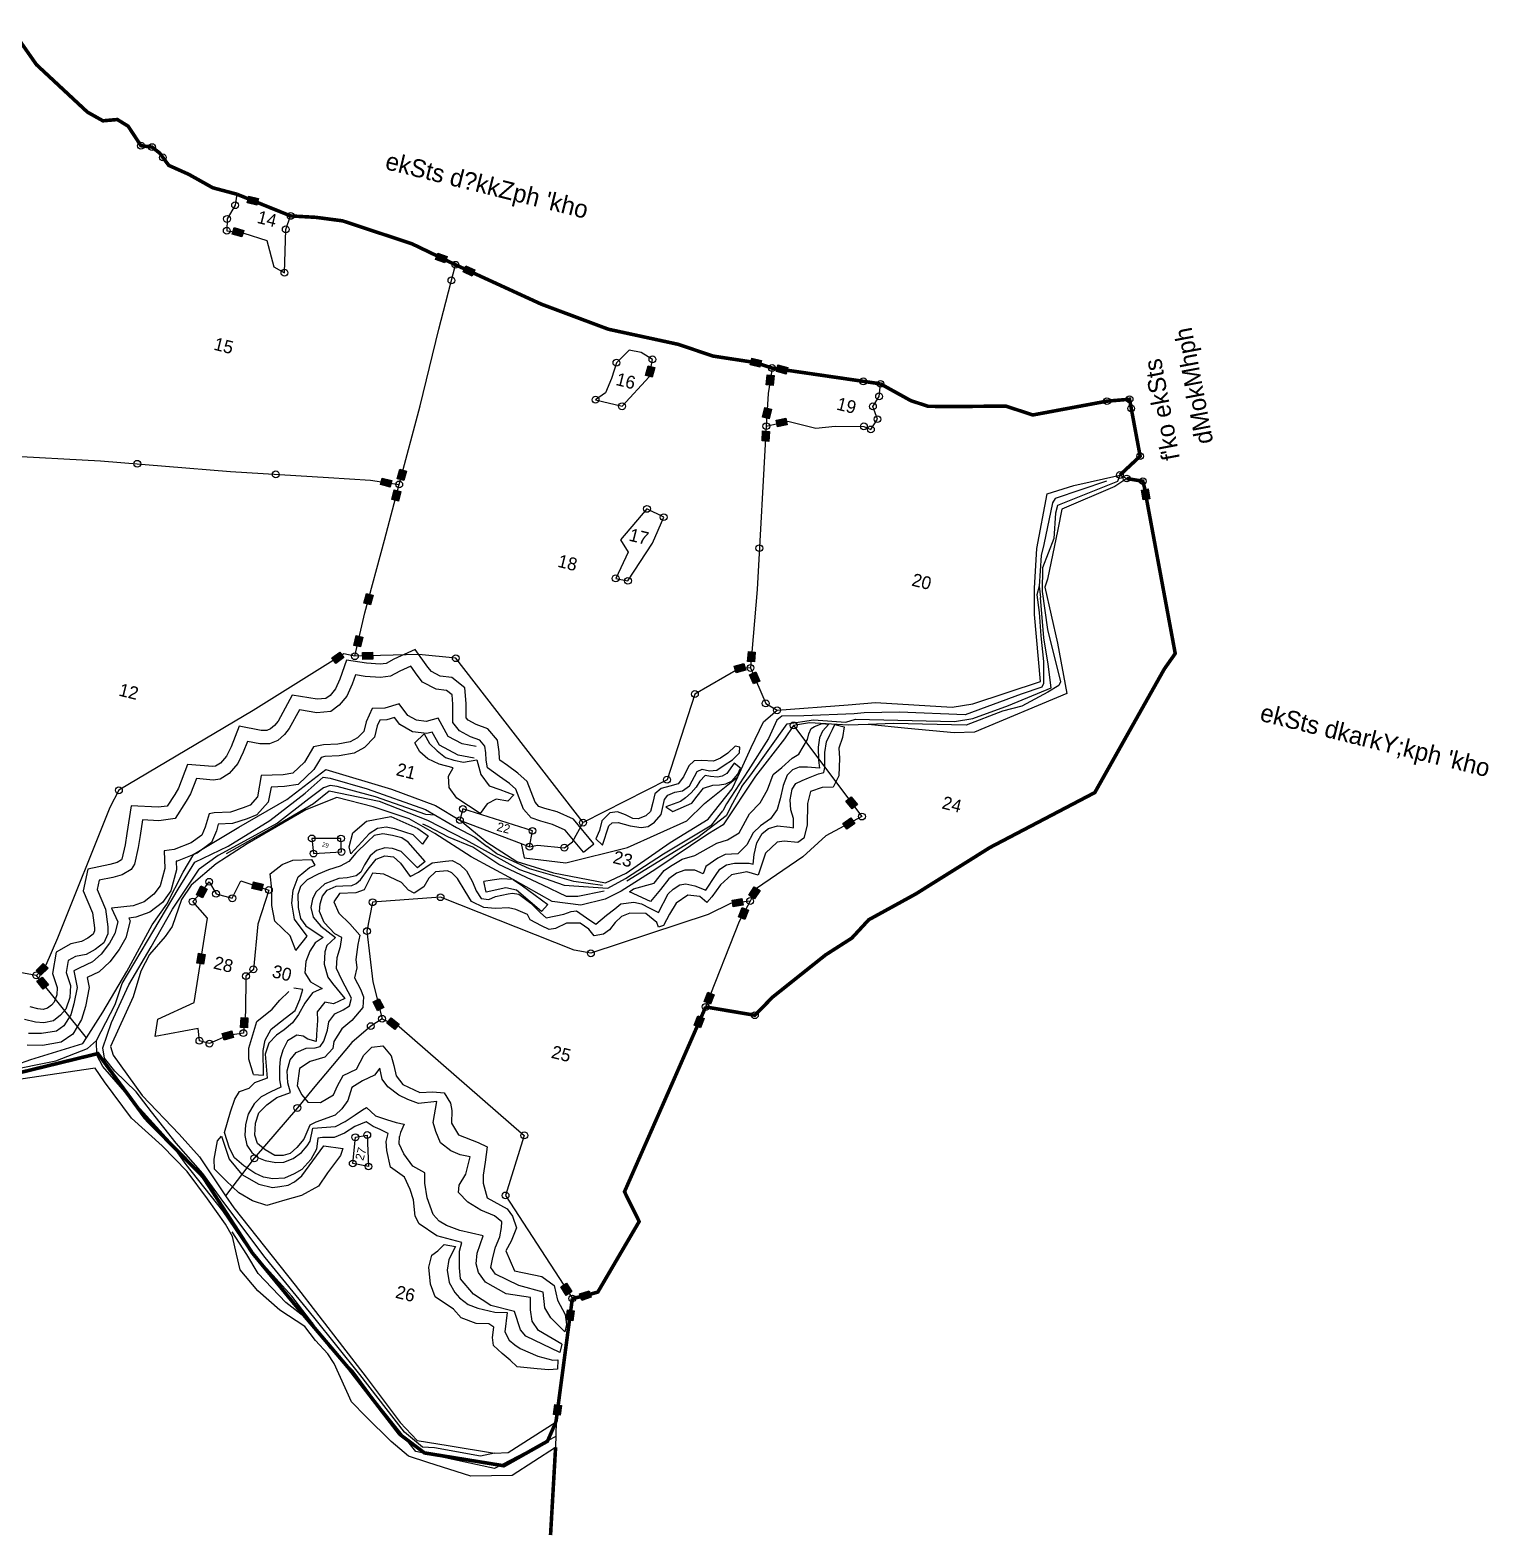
# Model space of a CAD drawing. Header units: metres. Extents: x 70 to 317387, y 33 to 1916751.
# Drawn here: x 315166 to 317214, y 1913849 to 1915963 of the extents above; entities that cross this region are included whole.
import ezdxf

# ---------------------------------------------------------------- set-up
doc = ezdxf.new("R2010")
doc.units = ezdxf.units.M
doc.header["$LTSCALE"] = 0.3
doc.header["$MEASUREMENT"] = 0
doc.linetypes.add('DASHDOT', pattern=[1, 0.5, -0.25, 0, -0.25])
doc.linetypes.add('DIVIDE', pattern=[1.25, 0.5, -0.25, 0, -0.25, 0, -0.25])
doc.layers.get('0').update_dxf_attribs({"linetype": 'CONTINUOUS'})
for name, color, linetype in [('LINE_WATER', 4, 'CONTINUOUS'), ('POLY_HATCH', 12, 'CONTINUOUS'), ('POLY_PARCEL', 6, 'CONTINUOUS'), ('POLY_WATER', 4, 'CONTINUOUS'), ('SYM_STONE', 1, 'CONTINUOUS'), ('TEXT_MAPOUT', 7, 'CONTINUOUS'), ('TEXT_PARCEL', 7, 'CONTINUOUS'), ('V_BOUND_LINE', 7, 'CONTINUOUS'), ('V_BOUND_STREAM_LINE', 7, 'DASHDOT'), ('V_DIVIDE_LINE', 7, 'DIVIDE')]:
    doc.layers.add(name, color=color, linetype=linetype)
doc.styles.add('TEXT_MAP', font='KRDEV050.TTF')

# ---------------------------------------------------------------- blocks, each defined once
blk = doc.blocks.new('STONE')
blk.add_circle((0, 0), 0.582)
blk = doc.blocks.new('STONESQUAREFILLED')
blk.add_hatch(color=256).paths.add_polyline_path([(0.7, -0.48), (0.7, 0.48), (-0.7, 0.48), (-0.7, -0.48)])
blk.add_lwpolyline([(-0.7, 0.48), (0.7, 0.48), (0.7, -0.48), (-0.7, -0.48)], close=True)
blk = doc.blocks.new('KLU')
at = {"layer": 'LINE_WATER'}
for points in [[(436.7, 185.77), (436.57, 184.82), (429.24, 179.55), (429.24, 178.43), (429.86, 174.9), (429.31, 170.56), (430.06, 167.31), (432.05, 162.34), (435.61, 155.67), (435.48, 155.09), (434.24, 153.82), (431.16, 151.05), (428.69, 149.72), (424.24, 146.6), (414.3, 144.38), (410.87, 143.36)], [(435.08, 184.49), (428.69, 180.4), (428.45, 179.74), (428.69, 173.78), (428.69, 172.17), (429.45, 167.96), (430.02, 166.45)], [(429.45, 167.96), (429.45, 166.68), (430.34, 164.35), (431.37, 161.23), (432.6, 157.85), (433.35, 154.87), (433.22, 154.29), (430.68, 152.68), (423.76, 147.99), (414.71, 146.11), (409.92, 144.85), (408.61, 144.37), (401.83, 142.38), (398.89, 141.59), (398.34, 140.88), (397.79, 138.1), (396.14, 133.07), (394.29, 127.84), (394.05, 126.77)], [(395.81, 130.72), (396.64, 132.6), (399.83, 140.74), (403.28, 142.16), (407.77, 142.94), (408.98, 143.7), (422.52, 146.72), (424.93, 147.71), (429.33, 150.69), (434.51, 154.52), (433.3, 157.66), (431.84, 161.07), (430.02, 166.45)], [(395.81, 130.72), (395.12, 128.08), (394.64, 126.16), (391.55, 122.3), (383.36, 113.96)], [(327.98, 104.21), (332.98, 108.91), (338.16, 113.95), (339.86, 116.19), (346.97, 116.47), (354.2, 115.54), (360.07, 114.12), (368.35, 111.92), (374.99, 111.28), (381.03, 112.35), (383.1, 114.29), (387.41, 118.9), (393.02, 124.46), (394.05, 126.77)], [(305.13, 67.13), (311.78, 70.31), (315.68, 73.01), (316.64, 74.42), (317.95, 79.92), (318.2, 83.05), (320.69, 91.35), (322.61, 97.75), (323.98, 101.96), (327.95, 105.28), (332.75, 110.17), (336.65, 115.06), (338.57, 117.84), (339.53, 117.94), (344.95, 117.77), (353.58, 116.91), (358.38, 115.51), (361.19, 114.79), (363.2, 113.96)], [(355.08, 116.47), (353.78, 116.26), (346.32, 116.95), (340.77, 117.05), (339.81, 116.95), (338.98, 116.43), (337.34, 114.41), (333.91, 110.07), (326.92, 103.67), (324.79, 101.16)], [(380.59, 111.83), (377.23, 110.22), (375.66, 109.84), (372.09, 110.56), (365.38, 111.9), (361.27, 113.37), (357.63, 113.91), (354.48, 114.7), (353.68, 114.81)], [(380.18, 112.52), (376.14, 112.14), (369.69, 112.36), (364.77, 113.3), (363.2, 113.96)], [(384.65, 31.73), (382.84, 30.87), (376.29, 30.43), (374.65, 30.13), (371.71, 31.55), (363.69, 37.89), (355.5, 44.13), (346.87, 50.63), (339.37, 56.71), (335.57, 59.94), (330.91, 63.17), (326.52, 66.57), (323.76, 68.77), (320.13, 70.88), (318.32, 72.3), (317.72, 73.63), (318.06, 77.38), (319.12, 83.09), (320.91, 89.01), (322.55, 94.82), (324.79, 101.16)], [(355.58, 43.27), (351.79, 46.24), (344.11, 51.43), (339.55, 55.54), (333, 60.61), (329.96, 63.2), (322.6, 68.12), (318.37, 71.11), (317.17, 72.43), (316.64, 74.42)], [(392.41, 36.07), (385.17, 29.66), (373.87, 29.31), (366.54, 34.96), (362.66, 38.19), (358.78, 40.47), (355.58, 43.27), (351.18, 45.21), (346.44, 48.18), (344.28, 50.38), (341.52, 53)]]:
    blk.add_lwpolyline(points, dxfattribs=at)
at = {"layer": 'POLY_HATCH'}
for points in [[(376.48, 116.41), (373.26, 118.82), (371.36, 119.15), (369.63, 119.19), (368.23, 119.32), (366.87, 120.27), (365.17, 122.7), (364.1, 123.28), (362.53, 123.9), (360.61, 124.65), (360.16, 125.64), (359.88, 126.63), (359.5, 127.54), (358.64, 128.16), (357.23, 128.32), (355.54, 128.73), (354.34, 129.64), (353.73, 132.16), (353.31, 133.4), (352.41, 133.81), (350.96, 133.64), (348.89, 134.11), (347.9, 134.9), (346.74, 135.89), (345.42, 134.86), (344.3, 133.83), (342.98, 133.33), (340.88, 132.96), (339.52, 132.84), (339.39, 131.47), (339.06, 129.66), (338.32, 128.17), (337.41, 127.06), (335.51, 126.4), (333.08, 126.19), (332.31, 123.32), (331.86, 122.33), (331.16, 121.3), (330.13, 120.56), (328.85, 120.23), (327.07, 120.14), (326.87, 118.54), (326.49, 116.84), (325.67, 115.19), (324.64, 114.12), (323.69, 113.75), (321.38, 113.38), (321.09, 111.11), (320.76, 109.96), (319.85, 107.23), (317.69, 106.38), (315.46, 105.97), (315.66, 103.74), (315.79, 102.05), (315.83, 99.66), (315.58, 98.84), (314.55, 97.8), (313.35, 97.14), (311.58, 96.28), (311.62, 94.96), (313.43, 92.57), (314.34, 90.26), (314.58, 89.31), (314.34, 87.95), (313.39, 86.75), (312.31, 85.76), (310.95, 85.14), (310.09, 84.32), (310.21, 82.63), (311.24, 81.02), (311.57, 79.37), (311.41, 77.64), (310.87, 76.65), (310.09, 75.66), (308.89, 75.04), (307.73, 74.87), (306.12, 74.87)], [(377.61, 117.91), (374.03, 120.59), (371.55, 121.02), (369.74, 121.07), (368.89, 121.14), (368.21, 121.61), (366.46, 124.14), (364.89, 124.98), (363.22, 125.64), (362.01, 126.12), (361.93, 126.29), (361.65, 127.25), (361.03, 128.75), (359.34, 129.96), (357.57, 130.17), (356.36, 130.47), (356.01, 130.74), (355.53, 132.68), (354.83, 134.77), (352.71, 135.73), (351.06, 135.54), (349.72, 135.85), (349.09, 136.35), (346.79, 138.31), (344.2, 136.29), (343.3, 135.45), (342.49, 135.15), (340.63, 134.82), (337.79, 134.56), (337.53, 131.73), (337.27, 130.26), (336.74, 129.2), (336.29, 128.66), (335.12, 128.25), (331.61, 127.95), (330.54, 123.96), (330.22, 123.26), (329.79, 122.63), (329.32, 122.29), (328.57, 122.09), (325.41, 121.95), (325.02, 118.86), (324.71, 117.47), (324.12, 116.29), (323.57, 115.72), (323.19, 115.57), (319.69, 115.01), (319.25, 111.49), (318.97, 110.51), (318.35, 108.66), (317.17, 108.2), (313.43, 107.5), (313.79, 103.59), (313.91, 101.97), (313.95, 99.92), (313.92, 99.83), (313.41, 99.32), (312.49, 98.81), (309.67, 97.43), (309.76, 94.3), (311.78, 91.64), (312.55, 89.68), (312.66, 89.24), (312.57, 88.75), (312.01, 88.03), (311.26, 87.35), (309.89, 86.72), (308.15, 85.07), (308.37, 82.02), (309.47, 80.3), (309.68, 79.27), (309.57, 78.19), (309.3, 77.68), (308.87, 77.14), (308.31, 76.85), (307.6, 76.75), (306.46, 76.75)], [(390.11, 50.62), (387.74, 52.02), (386.6, 53.21), (385.84, 55.26), (382.27, 55.37), (378.76, 56.13), (377.9, 56.88), (377.84, 58.29), (377.84, 59.8), (378.06, 61.32), (378, 62.67), (377.82, 63.45), (376.63, 63.99), (374.57, 64.31), (372.57, 64.96), (370.95, 65.94), (370.79, 66.96), (371.33, 68.69), (371.33, 71.18), (369.93, 71.12), (368.52, 71.39), (366.84, 72.1), (365.82, 73.5), (365.17, 74.64), (364.95, 77.61), (362.5, 76.71), (360.93, 76.87), (359.58, 77.2), (357.79, 77.95), (356.77, 78.82), (356.06, 80.22), (355.58, 79.09), (354.17, 77.9), (352.93, 76.65), (352.82, 74.76), (352.28, 73.41), (351.58, 72.33), (349.18, 70.69), (348.48, 70.09), (348.16, 67.99), (347.45, 66.64), (346.75, 65.61), (345.89, 65.07), (344.75, 64.8), (343.24, 65.23), (341.99, 65.83), (341.35, 66.91), (341.02, 68.53), (341.13, 70.04), (341.94, 71.44), (343.08, 72.74), (344.75, 73.88), (344.05, 75.12), (343.56, 76.74), (343.62, 78.31), (344.16, 79.5), (345.4, 80.47), (346.59, 80.79), (347.24, 81.17), (347.56, 81.98), (347.67, 83.6), (347.57, 84.78), (348.11, 86.08), (349.14, 86.89), (349.84, 87.64), (349.84, 88.78), (347.95, 90.94), (346.81, 92.29), (346.54, 93.8), (346.65, 95.42), (346.49, 96.67), (345.41, 96.94), (343.62, 98.13), (342.6, 99.48), (342.43, 100.56), (342.49, 101.64), (342.92, 102.61), (344, 103.48), (344.92, 103.75), (346.11, 104.07), (346.65, 104.5), (347.08, 105.15), (347.79, 106.88), (348.55, 108.49), (349.58, 109.24), (350.82, 109.4), (351.96, 108.76), (353.74, 107.3), (354.72, 108.16), (356.28, 109.89), (358.01, 110.54), (358.93, 110.86), (360.07, 110.59), (361.2, 109.94), (362.39, 108.65), (363.2, 107.57), (364.12, 106.7), (365.2, 106.81), (366.01, 107.46), (366.83, 107.84), (367.64, 108.22), (368.23, 108.49), (369.13, 108.54), (371.02, 107.73), (372.7, 106.76), (373.62, 106.27), (375.89, 107.35), (376.81, 107.95), (377.51, 108.22), (379.08, 107.62), (380.59, 107.08), (381.73, 108.65), (382.64, 109.78), (383.29, 110.65), (385.02, 111.35), (386.1, 111.35), (387.4, 111.08), (388.7, 110.76), (389.4, 113.62), (389.94, 114.43), (390.7, 115.24), (391.46, 115.57), (392.75, 115.62), (394.38, 115.4), (395.21, 117.7), (395.59, 118.73), (396.35, 119.54), (397.38, 120.02), (399.38, 120.51), (399.97, 120.51), (399.76, 121.86), (399.76, 123.54), (400.13, 125), (400.84, 125.91), (401.97, 126.56), (403.7, 126.78), (404.19, 126.83), (403.92, 128.08), (403.27, 129.16), (402.84, 130.51), (402.73, 132.02), (403.05, 132.94), (403.81, 133.53), (404.57, 134.13), (405.81, 134.99), (406.46, 135.37), (406.46, 136.07), (406.19, 137.05), (405.92, 138.13), (405.81, 139.64), (406.03, 140.67), (406.19, 141.48), (406.36, 142.24)], [(406.36, 142.24), (407.7, 142.24), (407.84, 140.77), (407.7, 139.16), (408.11, 137.82), (408.64, 135.41), (408.24, 133.67), (406.77, 133.27), (405.29, 132.33), (405.29, 130.59), (405.96, 127.65), (405.96, 125.77), (405.29, 124.97), (403.41, 124.7), (402.47, 124.3), (401.27, 122.42), (401.13, 120.95), (401, 119.21), (399.37, 119.26), (397.37, 118.33), (396.23, 116.6), (395.42, 114.69), (394.96, 113.73), (393.82, 114.32), (392.1, 114.1), (390.81, 112.64), (390.27, 110.91), (389.85, 109.19), (389.2, 108.76), (388.8, 109.36), (387.04, 110.18), (384.85, 109.7), (383.8, 108.98), (383.17, 107.96), (382.63, 106.76), (381.96, 105.95), (380.75, 105.42), (379.82, 106.16), (378.4, 106.68), (376.56, 106.21), (375.24, 105.13), (374.45, 104.75), (373.24, 105.01), (371.5, 105.42), (370.96, 106.09), (369.22, 106.35), (368.15, 106.35), (366.4, 105.82), (364.79, 105.55), (362.92, 105.95), (361.71, 107.16), (360.24, 108.63), (359.3, 109.17), (358.63, 109.3), (357.02, 108.76), (356.35, 107.69), (355.94, 106.35), (354.87, 105.15), (353.99, 105.39), (352.78, 106.2), (350.1, 106.73), (348.49, 106.47), (348.22, 105.26), (347.95, 103.92), (346.88, 103.25), (344.73, 102.58), (344.2, 101.24), (345.27, 99.9), (347.15, 98.83), (348.89, 97.63), (348.89, 96.29), (349.16, 94.15), (349.56, 93.08), (349.58, 91.63), (350.78, 90.3), (351.45, 89.36), (351.72, 87.88), (350.65, 85.74), (349.58, 84.27), (348.91, 82.26), (349.04, 81.32), (348.24, 79.85), (346.36, 78.78), (345.15, 77.44), (345.42, 75.03), (346.36, 73.96), (347.43, 73.15), (349.17, 73.56), (350.65, 75.03), (350.92, 76.37), (351.32, 77.98), (352.93, 79.31), (353.47, 81.46), (354.27, 82.8), (355.75, 83.33), (357.22, 82.26), (357.89, 81.06), (358.56, 79.72), (359.77, 78.78), (362.32, 78.24), (364.06, 78.78), (365.67, 79.05), (366.87, 77.84), (367.28, 76.9), (367.68, 75.16), (369.02, 73.82), (371.97, 73.42), (373.31, 73.15), (373.58, 71.01), (373.71, 69.14), (373.98, 68.07), (375.05, 66.19), (378.14, 65.39), (379.08, 64.58), (380.02, 63.11), (379.75, 61.1), (379.35, 59.63), (381.22, 57.22), (385.11, 57.35), (387.12, 56.55), (388.06, 54.67), (389.58, 52.98), (390.11, 51.65), (390.11, 50.62)], [(405.53, 142.11), (404.89, 140.94), (404.73, 139.91), (404.84, 138.61), (405.32, 136.88), (405.76, 135.8), (404.08, 135.53), (402.95, 135.26), (402.13, 134.67), (401.59, 133.75), (401.38, 132.24), (401.43, 130.29), (401.38, 128.78), (400.78, 127.27), (399.65, 125.97), (398.89, 124.78), (398.46, 122.94), (397.54, 121.43), (395.81, 120.89), (394.94, 120.13), (393.59, 118.62), (393.48, 117.54), (392.21, 117.72), (390.86, 117.4), (389.84, 116.7), (388.97, 115.67), (388.21, 113.94), (387.24, 112), (384.07, 112.6)], [(384.07, 112.6), (384.52, 113.14), (387.12, 114.62), (388.05, 116.66), (388.8, 117.47), (390.14, 118.81), (391.75, 119.74), (394.3, 122.16), (395.64, 122.96), (396.98, 124.3), (397.78, 127.24), (398.85, 129.12), (399.39, 131.13), (399.66, 133.4), (400.6, 134.61), (401.67, 136.22), (402.47, 137.02), (403.15, 139.3), (403.15, 140.1), (403.28, 140.9), (403.68, 141.3), (404.62, 141.97), (405.53, 142.11)], [(378.84, 118.05), (379.06, 120.86), (379.39, 121.39), (380.18, 121.64), (381.95, 121.6), (383.48, 121.72), (384.43, 122.1), (385.13, 122.92), (385.79, 124.16), (385.71, 126.3), (386.04, 127.01), (386.9, 127.67), (387.89, 128.12), (388.68, 129.03), (389.21, 131.21), (389.83, 131.71), (390.86, 131.71), (391.86, 132.08), (392.68, 132.99), (393.63, 134.02), (394.33, 135.21), (394.21, 135.96), (393.51, 135.96), (392.76, 134.76), (391.94, 133.81), (391.07, 133.19), (389.5, 132.9), (388.47, 132.57), (387.89, 131.71), (387.56, 130.06), (387.07, 128.9), (385.99, 128.33), (384.92, 127.71), (384.22, 126.76), (384.26, 125.52), (384.22, 124.24), (383.72, 123.46), (382.82, 122.8), (382.07, 122.67), (380.92, 122.92), (379.76, 123.05), (378.73, 122.67), (377.91, 121.31), (377.95, 119.91), (377.7, 118.67), (378.84, 118.05)], [(393.97, 133.62), (393.31, 131.95), (392.79, 131.42), (392.16, 131.15), (391.22, 131.01), (390.45, 130.94), (389.89, 129.99), (389.61, 129.09), (389.12, 128.15), (388.5, 127.27), (387.97, 126.61), (386.16, 125.36), (387.24, 124.97), (389.54, 126.75), (390.07, 127.9), (390.66, 129.16), (391.81, 129.89), (392.72, 130.17), (393.55, 130.52), (394.29, 131.15), (394.85, 132.23), (395.02, 133.13), (393.97, 133.62)], [(358.34, 127.17), (356.33, 127.06), (354.19, 127.59), (352.23, 129.73), (350.68, 128.9), (349.32, 128.72), (348.01, 129.07), (346.41, 130.38), (344.62, 129.31), (342.9, 128.84), (342.55, 126.82), (342.55, 125.45), (341.89, 124.33), (341.06, 123.55), (339.46, 122.84), (337.5, 122.25), (336.25, 121.65), (335.54, 119.28), (334.32, 117.36), (333.07, 116.82), (330.1, 115.99), (330.28, 112.96), (329.56, 111.6), (328.73, 111), (327.13, 109.99), (324.93, 109.34), (324.28, 109.04), (324.22, 107.09), (324.04, 105.9), (322.85, 104.47), (320.77, 102.99), (319.44, 102.47), (320.1, 100.09), (320.04, 97.6), (319.5, 96.24), (318.43, 94.87), (317.07, 93.98), (314.22, 92.91), (315.52, 91.25), (315.52, 89.59), (315.11, 88.1), (314.33, 86.32), (313.44, 84.96), (311.84, 83.65), (311.19, 83.12), (312.2, 80.98), (312.31, 78.66), (312.26, 77.06), (311.71, 75.3), (310.88, 74.35), (308.92, 73.51), (307.14, 73.1)], [(358.44, 125.53), (356.17, 125.4), (353.31, 126.11), (351.88, 127.67), (351.2, 127.3), (349.2, 127.04), (347.24, 127.58), (346.26, 128.37), (345.28, 127.78), (344.34, 127.53), (344.19, 126.67), (344.19, 125.01), (343.19, 123.29), (341.98, 122.16), (340.03, 121.3), (338.09, 120.71), (337.62, 120.48), (337.05, 118.59), (335.43, 116.04), (333.62, 115.27), (331.82, 114.76), (331.95, 112.6), (330.84, 110.49), (329.65, 109.64), (327.81, 108.48), (325.89, 107.91), (325.86, 106.94), (325.6, 105.2), (323.98, 103.26), (321.56, 101.53), (321.42, 101.48), (321.75, 100.3), (321.67, 97.27), (320.95, 95.41), (319.56, 93.64), (317.81, 92.5), (316.9, 92.16), (317.17, 91.82), (317.17, 89.36), (316.66, 87.55), (315.79, 85.54), (314.68, 83.84), (313.22, 82.66), (313.82, 81.39), (313.96, 78.68), (313.89, 76.79), (313.19, 74.48), (311.87, 72.98), (309.44, 71.94), (307.37, 71.46)], [(365.06, 121.87), (364.47, 120.81), (362.81, 120.69), (361.74, 119.74), (361.14, 118.19), (357.46, 119.5), (356.04, 120.69), (355.56, 122.23), (355.92, 123.48), (353.9, 123.54), (352.18, 123.89), (350.87, 124.55), (349.86, 125.61), (350.81, 127.16), (351.88, 126.03), (353.19, 125.26), (354.55, 124.66), (355.74, 124.55), (357.16, 124.61), (358.89, 125.38), (359.9, 123.54), (361.44, 122.29), (362.99, 122.11), (365.06, 121.87)], [(376.48, 116.41), (377.61, 117.91)], [(344.46, 109.25), (344.46, 111.28), (345.94, 113.32), (349.1, 114.8), (353.18, 114.06), (354.82, 113.44)], [(355.28, 109.83), (352.3, 111.87), (351.29, 112.27), (349.97, 112.27), (348.6, 112.17), (347.48, 111.67), (346.82, 110.6), (345.55, 108.62), (344.89, 107.25), (343.88, 106.34), (342.41, 105.43), (341.14, 104.51), (339.87, 103.35), (339.16, 102.23), (339.06, 101.07), (339.56, 99.29), (340.27, 97.87), (341.24, 97.06), (343.98, 96.04), (343.06, 95.09), (342.61, 93.77), (342.4, 92.2), (342.66, 90.63), (343.72, 89.61), (345.55, 89.11), (344.38, 88.19), (343.67, 86.5), (343.22, 84.78), (342.66, 83.41), (341.8, 82.19), (340.93, 81.23), (340.12, 79.86), (340.02, 78.24), (341.09, 75.04), (339.52, 74.01)], [(354.82, 113.44), (354.33, 112.08), (352.76, 113.04), (351.54, 113.14), (350.02, 113.24), (348.8, 113.19), (347.69, 112.69), (346.72, 111.72), (344.9, 108.37), (344.46, 109.25)], [(355.28, 109.83), (354.43, 108.7), (351.68, 110.38), (350.38, 110.49), (349.35, 110.33), (348.27, 109.68), (347.62, 108.76), (347.14, 107.35), (346.87, 106.22), (346.38, 105.57), (345.24, 104.98), (344.11, 104.6), (342.38, 103.41), (341.44, 101.97), (341.22, 100.89), (341.28, 99.7), (341.92, 98.51), (343.28, 97.54), (345.65, 96.46), (344.74, 95.1), (344.68, 94.19), (345.01, 92.46), (345.92, 90.84), (346.79, 90.13), (348.95, 88.51), (347.62, 87.4), (346.37, 87.35), (345.67, 85.78), (346, 84.59), (346.32, 82.64), (346.54, 81.67), (345.29, 81.73), (344.59, 82), (343.67, 81.89), (342.59, 80.81), (342.27, 79.4), (342.21, 78.05), (342.43, 76.92), (342.81, 75.24), (343.24, 74.27), (342.05, 73.3), (340.91, 72.32), (340.21, 71.13), (339.72, 69.51), (339.72, 68.05), (339.99, 66.49), (340.59, 65.24), (341.51, 64.43), (342.59, 63.95), (343.62, 63.79), (345.13, 63.89), (346.21, 64.22), (347.35, 65.03), (348.27, 66.11), (348.81, 67.19), (349.08, 67.95), (348.98, 69.81), (352, 70.78), (353.14, 71.81), (354.27, 73.05), (355.14, 73.97), (355.57, 74.4), (357.09, 73.59), (358.71, 73.48), (360.11, 73.38), (361.25, 73.43), (361.06, 72.15), (361.04, 71.56)], [(367.83, 110.36), (366.24, 110.05), (365, 109.54), (363.94, 109.1)], [(367.83, 110.36), (369.32, 109.8), (373.4, 108.14)], [(373.4, 108.14), (372.75, 106.97), (368.64, 109.02), (367.15, 108.97), (364.61, 107.73), (363.94, 109.1)], [(340.68, 93.37), (339.45, 95.17), (336.86, 96.65), (335.93, 98.69), (335.37, 100.91), (334.63, 102.95), (335.93, 104.62), (337.23, 105.54), (339.82, 106.28)], [(340.68, 93.37), (341.75, 95.71), (339.46, 97.59), (338.55, 99.67), (338.3, 101.5), (338.5, 103.47), (339.77, 105.1), (340.43, 105.6), (339.82, 106.28)], [(339.12, 75.07), (337.97, 77.02), (337.6, 78.5), (337.78, 82.39), (339.45, 84.61), (340.19, 86.09), (341.12, 87.57)], [(339.12, 75.07), (340.48, 75.35), (339.62, 78.69), (339.56, 80.16), (339.97, 81.84), (341.54, 83.82), (342.61, 85.19), (342.86, 86.86), (342.96, 88.33), (341.67, 88.2)], [(337.13, 66.21), (337.26, 69.25), (337.4, 71.1), (337.79, 72.29), (338.99, 73.09), (339.52, 74.01)], [(359.39, 70.44), (359.41, 71.6), (358.17, 71.87), (357.14, 72.08), (356.01, 72.46), (354.66, 71.44), (353.47, 70.19), (352.22, 69.27), (350.6, 68.84), (350.01, 68.63), (350.22, 67.06), (349.79, 65.49), (348.87, 63.82), (348.01, 62.95), (346.82, 62.03), (345.25, 61.55), (343.95, 61.49), (342.6, 61.71), (340.87, 62.36), (339.36, 63.11), (338.33, 64.25), (337.13, 66.21)], [(369.46, 59.33), (366.67, 60.38), (365.88, 61.31), (365.08, 63.43), (364.29, 64.75), (363.1, 66.21), (360.85, 67.13), (359.79, 69.25), (359.39, 70.44)], [(390.11, 48.84), (386.48, 49.92), (385.29, 50.95), (384.7, 52.46), (384.27, 54.13), (380.86, 53.81), (377.67, 54.68), (376.37, 55.76), (375.78, 56.89), (375.56, 58.35), (375.78, 60.89), (372.43, 60.84), (370.43, 61.05), (369.29, 61.43), (368.26, 62.13), (366.86, 64.19), (366.05, 66.08), (365.72, 67.48), (363.85, 68), (362.23, 69.4), (361.26, 70.59), (361.04, 71.56)], [(353.76, 68.04), (353.69, 67), (352.5, 64.22), (351.7, 62.1), (349.72, 60.25), (347.6, 59.06), (345.34, 57.74), (343.22, 57.87), (341.1, 58.53), (338.99, 59.72), (337, 60.91), (336.6, 62.24), (336.47, 64.88), (336.84, 65.62)], [(336.84, 65.62), (338.65, 62.74), (340.87, 61.12), (343.52, 60.36), (345.52, 60.36), (346.49, 60.74), (347.57, 61.22), (348.33, 61.87), (349.09, 62.95), (351.09, 67.76), (353.76, 68.04)], [(390.11, 47.63), (384.97, 48.73), (384, 49.37), (382.59, 51.7), (379.18, 51.7), (376.43, 52.67), (374.16, 54.29), (373.62, 55.75), (373.08, 58.02), (373.08, 59.26), (369.46, 59.33)], [(390.11, 46.56), (390.39, 45.3), (389.2, 44.9), (387.61, 44.64), (384.83, 44.24), (383.63, 44.9), (382.31, 45.57), (380.85, 46.36), (380.45, 47.42), (380.32, 48.87), (379.53, 49.14), (377.8, 48.74), (375.55, 49.01), (374.23, 49.93), (371.31, 50.99), (370.25, 52.58), (369.46, 54.83), (369.46, 56.55), (370.12, 57.34), (370.78, 58.4)], [(370.78, 58.4), (372.37, 58.51), (371.89, 56.51), (372.05, 55.05), (372.7, 53.43), (373.83, 52.24), (374.64, 51.7), (376.05, 51.05), (377.51, 50.89), (379.94, 50.94), (381.62, 51.27), (381.94, 48.56), (382.81, 47.59), (383.73, 47.16), (384.59, 46.83), (387.24, 46.4), (389.46, 46.35), (390.11, 46.56)], [(390.11, 48.84), (390.11, 47.63)]]:
    blk.add_lwpolyline(points, dxfattribs=at)
at = {"layer": 'POLY_PARCEL'}
for points in [[(307.18, 194.18), (307.32, 192.62), (306.68, 190.48), (307.04, 188.88), (309.46, 189.13), (312.81, 188.88), (314.66, 185.57), (316.3, 185.11), (315.02, 191.05), (315.23, 193.04)], [(339.04, 160.2), (339.25, 171.62), (339.18, 182.62), (339.28, 191.96)], [(386.98, 180.5), (389.76, 181.91), (393.76, 181.91), (396.36, 182.83), (400.26, 183.76), (401.31, 183.58), (401.86, 185.2), (400.81, 186.78), (401.31, 188.35), (401.07, 190.1)], [(385.8, 188.59), (386.13, 185.02), (386.98, 180.5)], [(386.98, 180.5), (391.23, 157.99), (392.98, 147.1)], [(284.16, 150.76), (297.63, 153.36), (315.66, 156.25), (329.2, 158.77), (334.98, 159.8), (339.04, 160.2)], [(338.8, 135.36), (338.69, 141.57), (338.91, 152.14), (339.04, 160.2)], [(392.98, 147.1), (391.56, 146.72), (386.3, 141.68), (385.4, 129.1), (375.43, 120.43)], [(392.98, 147.1), (396.24, 142.8), (398.02, 142.24)], [(400.78, 140.74), (413.14, 130.66), (408.87, 126.8), (406.47, 123.21), (401.25, 117.32), (400.78, 115.41)], [(375.43, 120.43), (352.58, 138.49), (347.43, 137.77), (338.8, 135.36)], [(338.8, 135.36), (337.23, 135.31), (326.81, 124.57), (311.24, 109.18), (310.57, 106.55), (307.88, 87.03), (307.21, 82.95), (306.25, 81.25)], [(367.72, 115.5), (368.63, 113.66), (374.42, 114.4), (382.3, 118.53), (389.47, 124.19), (391.29, 127.11), (394.92, 131.87)], [(368.95, 115.35), (370, 115.86), (373.73, 116.4), (374.66, 117.46), (375.43, 120.43)], [(358.62, 118.25), (358.58, 116.63)], [(368.95, 115.35), (368.83, 117.61), (358.62, 118.25)], [(358.58, 116.63), (358.57, 116.59), (358.69, 116.57)], [(358.69, 116.57), (367.72, 115.5)], [(400.78, 115.41), (398.22, 114.4), (395.53, 112.18), (380.9, 102.94), (378.53, 102.79), (358.57, 105.49), (349.5, 102.52), (349.71, 98.41), (352.2, 91.69), (354.71, 87)], [(367.72, 115.5), (368.95, 115.35)], [(400.78, 115.41), (400, 112.27), (398.31, 99.51)], [(354.71, 87), (353.43, 85.62), (351.42, 82.74), (347.72, 75.19), (346.21, 72.02), (342.05, 63.73), (339.39, 57.67)], [(354.71, 87), (357.32, 86.53), (377.98, 75.95), (377.46, 67.15), (390.01, 55.39)], [(306.25, 81.25), (293.99, 80.4)], [(315.17, 74.44), (306.25, 81.25)], [(355.61, 66.34), (355.08, 69.99), (356.61, 70.7), (357.85, 66.46), (355.61, 66.34)]]:
    blk.add_lwpolyline(points, dxfattribs=at)
for points in [[(362.88, 178.34), (366.7, 178.34), (369.41, 183.27), (369.25, 185.74), (367.5, 186.3), (365.75, 186.22), (364.47, 184.07), (364.32, 181.76), (364, 179.62)], [(371, 160.14), (372.44, 158.71), (371.64, 154.73), (373.39, 154.81), (375.46, 160.77), (376.1, 164.67), (373.55, 165.23)], [(339.08, 109.14), (339.83, 107.14), (343.58, 108.31), (343.05, 110.12)], [(334.99, 100.68), (334.65, 95.65), (335.55, 89.38), (334.77, 88.21), (335.89, 83.34), (336.34, 80.38), (334.32, 79.54), (332.08, 77.8), (330.62, 77.86), (330.06, 79.48), (324.46, 76.96), (324.24, 79.37), (328.61, 82.89), (327.6, 94.81), (325.02, 96.54), (325.92, 98.16), (326.59, 99.79), (327.93, 98.39), (330.29, 98.33), (330.85, 100.96)]]:
    blk.add_lwpolyline(points, close=True, dxfattribs=at)
at = {"layer": 'POLY_WATER'}
for points in [[(398.02, 142.24), (407.51, 145.39), (411.13, 146.64), (421.74, 148.58), (424.42, 149.74), (432.87, 155.04), (429.77, 163.95), (428.9, 167.53), (427.87, 173), (427.44, 180.79), (430.8, 182.82), (436.7, 185.77)], [(436.7, 185.77), (437.74, 185.53)], [(437.74, 185.53), (436.41, 184.07), (429.94, 179.16), (430.11, 176.27), (430.37, 169.16), (430.28, 168), (433.91, 160.81), (436.84, 154.3), (425.62, 145.91), (422.86, 145.17), (416.4, 144.18), (410.87, 143.36), (408.2, 142.63), (402.85, 141.64), (400.78, 140.74)], [(394.92, 131.87), (395.78, 136.3), (396.56, 140.22), (398.02, 142.24)], [(400.78, 140.74), (400.01, 138.63), (397.33, 132.55), (394.57, 124.84), (392.76, 123.08), (386.9, 116.57), (382.93, 112.4), (381.03, 110.8), (377.92, 109.12), (373.87, 108.65), (367.83, 110.33), (361.36, 112.01), (355.67, 113.95), (351.64, 115.1), (346.35, 115.5), (341.09, 115.54), (337.3, 112.83), (330.48, 106.24), (326.95, 102.49), (324.27, 98.74), (323.41, 96.46), (323.07, 92.46), (322.46, 90.86), (320.91, 87.89), (320.3, 85.35), (320.13, 81.6), (318.75, 74.06), (319.36, 72.99), (324.7, 68.47), (331, 64.46), (334.54, 62.09), (339.39, 57.67)], [(358.69, 116.57), (363, 114.51), (367.75, 112.91), (373.09, 112.61), (380.51, 113), (383.01, 115.02), (387.93, 120.67), (392.33, 125.1), (394.57, 130.06), (394.92, 131.87)], [(315.17, 74.44), (316.51, 78.5), (318.41, 84.83), (320.3, 92.02), (321.6, 95.34), (322.72, 100.21), (323.58, 103.01), (328.76, 108.22), (334.36, 113.6), (338.68, 118.99), (348.25, 118.51), (354.81, 117.78), (358.58, 116.63)], [(358.58, 116.63), (358.6, 116.62), (358.69, 116.57)], [(250.04, 62.31), (251.82, 64.07), (253.02, 63.6), (256.47, 60.97), (258.29, 59.21), (261.65, 58.39), (265.1, 56.45), (270.45, 55.11), (272.43, 54.9), (278.73, 57.44), (285.63, 60.33), (293.22, 62.87), (296.58, 64.55), (306.5, 68.38), (308.31, 69.63), (314.87, 73.55), (315.17, 74.44)], [(391.94, 38.1), (392.75, 34.59), (387.77, 29.31), (382.18, 27.82), (375.89, 28.24), (373.06, 28.43), (370.22, 29.84), (365.93, 32.41), (363.48, 33.9), (359.8, 38.53), (358.65, 39.64), (356.51, 41.05), (354.59, 42.55), (350.61, 43.96), (347.01, 45.84), (343.86, 48.09), (342.87, 50.12), (341.72, 52.38), (340.34, 53.79), (337.04, 56.66), (333.37, 59.69), (329.08, 62.33), (324.02, 65.04), (319.11, 69.06), (317.35, 70.63), (307.62, 66.61)], [(339.39, 57.67), (340.92, 56.28), (351.87, 47.88), (364.64, 37.76), (370.77, 32.72), (373.7, 30.87), (378.1, 31.25), (384.65, 31.73), (386.46, 32.29), (391.94, 38.1)]]:
    blk.add_lwpolyline(points, dxfattribs=at)
at = {"layer": 'V_BOUND_LINE', "const_width": 0.5}
for points in [[(307.18, 194.18), (303.69, 194.24), (299.97, 195.26), (296.96, 195.8), (295.28, 197.18), (294.07, 197.72), (292.51, 197.54), (290.11, 199.76), (288.42, 200.3), (286.5, 199.64), (284.1, 200.3), (275.56, 205.04), (272.19, 207.98), (271.2, 208.67)], [(436.7, 185.77), (438.82, 189.02), (435.46, 196.4), (432.45, 195.38), (422.83, 191), (418.87, 191.3), (411.17, 189.32), (408.29, 188.65), (405.76, 188.84), (401.07, 190.1)], [(315.23, 193.04), (307.18, 194.18)], [(339.28, 191.96), (332.67, 193.34), (322.45, 194.12), (318.72, 193.7), (315.23, 193.04)], [(385.8, 188.59), (383.4, 188.78), (377.39, 188.23), (372.22, 188.65), (362.24, 188.35), (352.26, 189.5), (339.28, 191.96)], [(401.07, 190.1), (385.8, 188.59)], [(398.31, 99.51), (405.28, 100.05), (407.08, 103.11), (412.85, 110.62), (415.86, 113.8), (417.54, 116.86), (423.07, 121.96), (431.61, 130.79), (443.99, 141.77), (449.28, 160.92), (450.24, 163.38), (440.39, 185.05), (440.02, 185.71), (437.74, 185.53)], [(390.01, 55.39), (391.7, 56.23), (393.26, 57.13), (396.5, 68.11), (393.5, 71.66), (396.26, 87.56), (398.31, 99.51)], [(391.94, 38.1), (390.01, 55.39)]]:
    blk.add_lwpolyline(points, dxfattribs=at)
at = {"layer": 'V_BOUND_STREAM_LINE', "ltscale": 10, "const_width": 0.5}
blk.add_lwpolyline([(306.16, 66.88), (317.25, 72.69), (325.84, 65.54), (335.68, 59.49), (344.95, 50.81), (352.58, 45.14), (362.04, 38.32), (371.12, 31.12), (375.11, 29.42), (386.34, 30.35), (391.44, 35.16), (391.94, 38.1)], dxfattribs=at)
at = {"layer": 'V_DIVIDE_LINE', "ltscale": 10, "const_width": 0.5}
blk.add_lwpolyline([(392.75, 34.59), (395.02, 22.5)], dxfattribs=at)
at = {"layer": 'SYM_STONE', "ltscale": 10, "xscale": 0.8191227473247589, "yscale": 0.8191227473247589, "zscale": 0.8191227473247589}
for p in [(292.51, 197.54), (294.07, 197.72), (295.88, 196.69), (435.46, 196.4), (432.45, 195.38), (435.99, 195.22), (307.32, 192.62), (315.23, 193.04), (339.28, 191.96), (306.68, 190.48), (315.02, 191.05), (339.26, 189.7), (398.67, 189.86), (401.07, 190.1), (307.04, 188.88), (385.8, 188.59), (401.31, 188.35), (438.82, 189.02), (369.25, 185.74), (400.81, 186.78), (401.86, 185.2), (436.7, 185.77), (437.74, 185.53), (440.02, 185.71), (316.3, 185.11), (364.47, 184.07), (400.26, 183.76), (401.31, 183.58), (386.98, 180.5), (362.88, 178.34), (366.7, 178.34), (373.55, 165.23), (376.1, 164.67), (390.15, 163.68), (339.04, 160.2), (321.92, 157.41), (302.73, 154.18), (371.64, 154.73), (373.39, 154.81), (392.98, 147.1), (386.3, 141.68), (396.24, 142.8), (398.02, 142.24), (400.78, 140.74), (352.58, 138.49), (338.8, 135.36), (413.14, 130.66), (385.4, 129.1), (375.43, 120.43), (358.62, 118.25), (358.6, 116.62), (368.83, 117.61), (373.73, 116.4), (368.95, 115.35), (400.78, 115.41), (343.05, 110.12), (311.24, 109.18), (339.08, 109.14), (339.83, 107.14), (343.58, 108.31), (358.57, 105.49), (380.9, 102.94), (349.5, 102.52), (326.59, 99.79), (334.99, 100.68), (398.31, 99.51), (405.28, 100.05), (327.93, 98.39), (330.29, 98.33), (349.71, 98.41), (325.02, 96.54), (334.77, 88.21), (335.55, 89.38), (354.71, 87), (353.43, 85.62), (306.25, 81.25), (336.34, 80.38), (330.62, 77.86), (332.08, 77.8), (377.98, 75.95), (346.21, 72.02), (355.08, 69.99), (356.61, 70.7), (377.46, 67.15), (355.61, 66.34), (357.85, 66.46), (342.05, 63.73), (390.01, 55.39)]:
    blk.add_blockref('STONE', p, dxfattribs=at)
at = {"layer": 'SYM_STONE'}
for p, rotation in [((309.57, 193.84), 0.412519629841486), ((337.13, 192.4), 353.2491678498411), ((341.33, 191.57), 349.2665135013469), ((308.63, 189.05), 357.7507521035881), ((385.96, 186.88), 277.7427338532354), ((369.36, 184.02), 268.0373573078405), ((440.86, 184.01), 294.4612891819811), ((386.64, 182.3), 269.9662513791317), ((388.94, 181.5), 25.6421095523446), ((387.24, 179.12), 280.6744927930239), ((339.07, 161.58), 88.92771768778901), ((339.02, 158.62), 269.0838393108101), ((392.73, 148.66), 99.13507595459924), ((391.56, 146.72), 29.68608091959379), ((393.89, 145.89), 307.1858860775857), ((338.73, 143.57), 88.78592785961553), ((338.76, 137.51), 91.03365075825818), ((336.53, 134.58), 49.83824490135886), ((340.53, 135.84), 15.58070944947658), ((411.29, 132.17), 323.1363048119242), ((411.6, 129.27), 49.20145489465868), ((401.09, 116.68), 70.27587273769173), ((399.14, 114.76), 23.94680335872494), ((400.3, 113.49), 261.1756963050977), ((398.48, 100.82), 82.45553809180805), ((325.92, 98.16), 76.61399684068152), ((397.93, 97.28), 81.53933021895907), ((328.08, 89.05), 274.8369504848764), ((353.75, 88.79), 310.2881193587907), ((356.36, 86.7), 336.1697405862399), ((306.82, 82.26), 58.55955660768011), ((336.11, 81.84), 101.0437475855732), ((307.36, 80.41), 322.6153189407127), ((334.32, 79.54), 29.18557091492995), ((388.89, 56.44), 136.8635726421472), ((391.7, 56.23), 32.45589444296766), ((390.27, 53.03), 276.3487196255853), ((391.75, 39.75), 96.34871962558458)]:
    blk.add_blockref('STONESQUAREFILLED', p, dxfattribs=dict(at, rotation=rotation))
for p in [(383.4, 188.78), (387.21, 188.73), (337.19, 160.02), (333.3, 100.79)]:
    blk.add_blockref('STONESQUAREFILLED', p, dxfattribs=at)
at = {"layer": 'TEXT_MAPOUT', "style": 'TEXT_MAP'}
for s, p in [('dMokMhph', (448.3, 193.37)), ("f'ko ekSts", (444.31, 190.04))]:
    blk.add_text(s, height=2.5, rotation=114.5876, dxfattribs=at).set_placement(p)
for s, p in [("ekSts d?kkZph 'kho", (326.36, 202.58)), ("ekSts dkarkY;kph 'kho", (463.87, 157.09))]:
    blk.add_text(s, height=2.5, dxfattribs=at).set_placement(p)
at = {"layer": 'TEXT_PARCEL', "style": 'TEXT_MAP'}
for s, height, p in [('14', 1.8, (310.78, 190.95)), ('19', 1.8, (395.86, 185.11)), ('16', 1.8, (365.02, 181.01)), ('15', 1.8, (309.17, 172.25)), ('20', 1.8, (412.01, 163.72)), ('17', 1.8, (372.06, 160.3)), ('18', 1.8, (363.24, 154.34)), ('24', 1.8, (423.63, 134.45)), ('12', 1.8, (307.92, 122.04)), ('21', 1.8, (348.31, 120.57)), ('22', 1.244, (363.87, 116.42)), ('23', 1.8, (380.73, 115.94)), ('29', 0.606, (340.7, 108.4)), ('30', 1.8, (338.23, 88.94)), ('28', 1.8, (329.98, 88.14)), ('25', 1.8, (378.92, 87.39)), ('26', 1.8, (365.82, 49.53))]:
    blk.add_text(s, height=height, dxfattribs=at).set_placement(p)
blk.add_text('27', height=1.2, rotation=88.9771, dxfattribs=at).set_placement((356.96, 67.02))

msp = doc.modelspace()

# ---------------------------------------------------------------- block references
at = {"xscale": 10.02128514854067, "yscale": 10.02128514854067, "zscale": 10.02128514854067, "rotation": 346.0747940350511}
msp.add_blockref('KLU', (312000.4, 1914585.2), dxfattribs=at)

doc.saveas('drawing.dxf')
